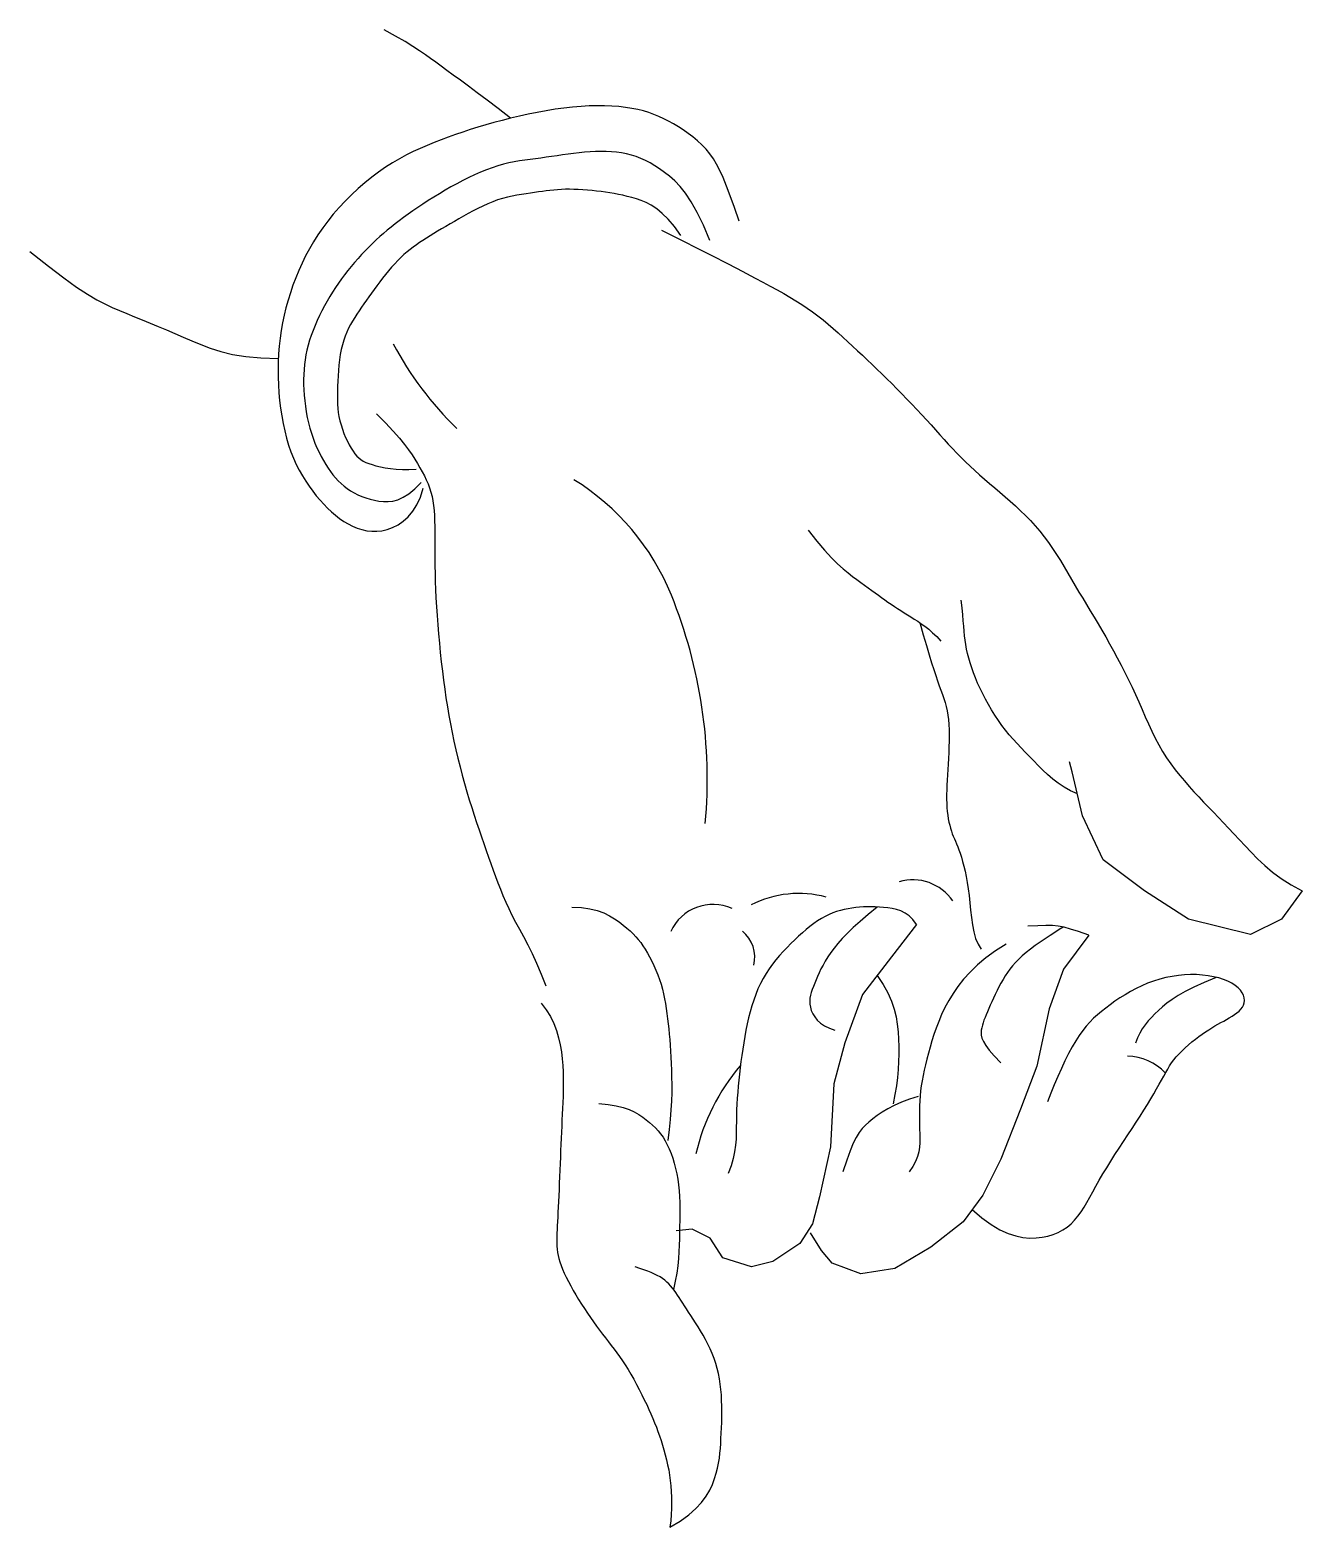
# Model space of a CAD drawing. Extents: x 288 to 886, y 337 to 1041.
import ezdxf

# ---------------------------------------------------------------- set-up
doc = ezdxf.new("R2010")
doc.units = 0
doc.header["$LTSCALE"] = 10
doc.header["$MEASUREMENT"] = 0
for name, color, linetype in [('3', 3, 'CONTINUOUS'), ('4', 4, 'CONTINUOUS'), ('7', 7, 'CONTINUOUS')]:
    doc.layers.add(name, color=color, linetype=linetype)

msp = doc.modelspace()

# ---------------------------------------------------------------- linework, layer by layer
at = {"layer": '3'}
for points in [[(686.42, 628.77), (682.12, 625.25), (678.38, 622.04), (675.14, 619.11), (672.35, 616.42), (669.95, 613.94), (667.89, 611.63), (666.11, 609.45), (664.56, 607.36), (663.19, 605.34), (661.98, 603.39), (660.9, 601.49), (659.94, 599.66), (659.09, 597.89), (658.33, 596.19), (657.63, 594.56), (656.99, 593), (656.39, 591.51), (655.85, 590.08), (655.39, 588.68), (655.02, 587.3), (654.77, 585.93), (654.67, 584.55), (654.72, 583.15), (654.96, 581.7), (655.4, 580.19), (656.07, 578.67), (657, 577.15), (658.22, 575.68), (659.75, 574.28), (661.63, 572.99), (663.88, 571.85), (666.53, 570.89)], [(773.82, 619.37), (771.91, 618.17), (769.81, 616.84), (767.58, 615.4), (765.26, 613.88), (762.93, 612.29), (760.63, 610.67), (758.43, 609.04), (756.37, 607.41), (754.52, 605.82), (752.84, 604.25), (751.34, 602.69), (749.97, 601.14), (748.73, 599.57), (747.59, 597.99), (746.52, 596.37), (745.51, 594.71), (744.53, 593), (743.59, 591.25), (742.69, 589.48), (741.83, 587.72), (741, 585.98), (740.22, 584.27), (739.48, 582.63), (738.79, 581.06), (738.15, 579.58), (737.56, 578.18), (737.02, 576.86), (736.54, 575.6), (736.13, 574.38), (735.78, 573.2), (735.5, 572.04), (735.29, 570.89), (735.18, 569.74), (735.24, 568.51), (735.56, 567.14), (736.24, 565.56), (737.37, 563.69), (739.04, 561.46), (741.35, 558.8), (744.39, 555.65)], [(845.64, 595.73), (839.93, 593.37), (835.12, 591.17), (831.09, 589.11), (827.72, 587.17), (824.91, 585.34), (822.53, 583.59), (820.47, 581.89), (818.62, 580.23), (816.88, 578.59), (815.23, 576.94), (813.68, 575.23), (812.25, 573.44), (810.93, 571.54), (809.74, 569.49), (808.67, 567.25), (807.74, 564.8)], [(705.66, 539.75), (701.47, 538.43), (697.71, 537.02), (694.36, 535.53), (691.39, 533.99), (688.74, 532.42), (686.4, 530.84), (684.32, 529.28), (682.48, 527.75), (680.83, 526.26), (679.33, 524.67), (677.91, 522.82), (676.53, 520.57), (675.13, 517.76), (673.65, 514.23), (672.05, 509.82), (670.26, 504.39)]]:
    msp.add_lwpolyline(points, dxfattribs=at)
for centre, radius, start, end in [((597.07, 965.97), 156.01, 207.73665, 226.06771), ((703.04, 618.7), 22.87, 34.4738, 106.26123), ((649.52, 585.34), 49.79, 75.05105, 116.64735), ((609.16, 608.18), 21.8, 65.56749, 155.50039), ((613.13, 605.2), 15.71, 345.95347, 50.9568), ((803.18, 532.77), 25.94, 44.0059, 88.3419), ((697.7, 490.11), 99.2, 139.77431, 166.77063)]:
    msp.add_arc(centre, radius, start, end, dxfattribs=at)
at = {"layer": '4'}
for points in [[(621.49, 951.02), (619.24, 957.39), (617.27, 962.85), (615.52, 967.5), (613.92, 971.46), (612.41, 974.83), (610.91, 977.75), (609.38, 980.3), (607.73, 982.62), (605.93, 984.79), (603.98, 986.83), (601.91, 988.75), (599.75, 990.56), (597.51, 992.25), (595.22, 993.83), (592.92, 995.3), (590.61, 996.66), (588.33, 997.93), (586.05, 999.1), (583.75, 1000.16), (581.4, 1001.13), (578.99, 1001.99), (576.47, 1002.76), (573.83, 1003.43), (571.05, 1003.99), (568.1, 1004.46), (564.98, 1004.82), (561.71, 1005.07), (558.29, 1005.21), (554.72, 1005.24), (551.02, 1005.15), (547.19, 1004.94), (543.23, 1004.6), (539.17, 1004.14), (535.02, 1003.56), (530.82, 1002.88), (526.59, 1002.1), (522.38, 1001.25), (518.2, 1000.33), (514.08, 999.36), (510.07, 998.34), (506.18, 997.3), (502.4, 996.22), (498.73, 995.12), (495.15, 993.99), (491.65, 992.83), (488.21, 991.65), (484.83, 990.43), (481.49, 989.18), (478.18, 987.91), (474.89, 986.58), (471.62, 985.18), (468.36, 983.69), (465.11, 982.08), (461.87, 980.34), (458.61, 978.44), (455.35, 976.36), (452.08, 974.09), (448.82, 971.64), (445.59, 969.02), (442.42, 966.27), (439.33, 963.39), (436.33, 960.41), (433.47, 957.35), (430.75, 954.23), (428.2, 951.06), (425.81, 947.84), (423.58, 944.59), (421.5, 941.31), (419.56, 937.98), (417.77, 934.63), (416.1, 931.24), (414.55, 927.82), (413.11, 924.37), (411.8, 920.89), (410.59, 917.39), (409.5, 913.87), (408.53, 910.32), (407.67, 906.76), (406.92, 903.17), (406.29, 899.57), (405.78, 895.96), (405.37, 892.34), (405.08, 888.7), (404.9, 885.05), (404.82, 881.4), (404.85, 877.74), (404.99, 874.08), (405.22, 870.42), (405.56, 866.76), (406, 863.11), (406.54, 859.51), (407.19, 855.95), (407.95, 852.47), (408.81, 849.08), (409.79, 845.79), (410.88, 842.63), (412.08, 839.61), (413.39, 836.73), (414.78, 833.98), (416.27, 831.36), (417.82, 828.85), (419.43, 826.47), (421.1, 824.19), (422.8, 822.02), (424.53, 819.96), (426.3, 818), (428.1, 816.15), (429.94, 814.41), (431.83, 812.8), (433.76, 811.31), (435.74, 809.96), (437.78, 808.74), (439.87, 807.67), (442.02, 806.77), (444.23, 806.06), (446.49, 805.56), (448.81, 805.29), (451.19, 805.29), (453.62, 805.57), (456.12, 806.15), (458.66, 807.06), (461.19, 808.34), (463.67, 810.02), (466.01, 812.12), (468.17, 814.69), (470.09, 817.76), (471.69, 821.37), (472.93, 825.54)], [(594.14, 944.18), (591.08, 948.45), (588.16, 951.91), (585.39, 954.67), (582.74, 956.81), (580.22, 958.46), (577.79, 959.7), (575.47, 960.65), (573.22, 961.41), (571.05, 962.07), (568.93, 962.64), (566.85, 963.15), (564.81, 963.59), (562.77, 963.98), (560.74, 964.32), (558.69, 964.63), (556.61, 964.9), (554.49, 965.15), (552.35, 965.38), (550.19, 965.57), (548.04, 965.73), (545.91, 965.86), (543.82, 965.93), (541.79, 965.97), (539.83, 965.95), (537.94, 965.88), (536.12, 965.76), (534.35, 965.61), (532.6, 965.41), (530.85, 965.19), (529.07, 964.95), (527.25, 964.7), (525.37, 964.44), (523.41, 964.17), (521.36, 963.89), (519.25, 963.58), (517.08, 963.22), (514.86, 962.79), (512.6, 962.28), (510.31, 961.67), (508, 960.94), (505.68, 960.1), (503.36, 959.14), (501.04, 958.08), (498.74, 956.96), (496.45, 955.78), (494.2, 954.56), (491.99, 953.33), (489.82, 952.1), (487.7, 950.88), (485.65, 949.69), (483.64, 948.53), (481.7, 947.38), (479.82, 946.26), (478, 945.15), (476.24, 944.07), (474.55, 943.01), (472.92, 941.98), (471.34, 940.94), (469.82, 939.9), (468.33, 938.82), (466.86, 937.71), (465.42, 936.53), (463.98, 935.28), (462.54, 933.93), (461.1, 932.48), (459.64, 930.94), (458.2, 929.32), (456.76, 927.65), (455.34, 925.92), (453.94, 924.18), (452.57, 922.42), (451.24, 920.66), (449.95, 918.92), (448.7, 917.21), (447.49, 915.51), (446.31, 913.83), (445.17, 912.17), (444.06, 910.53), (442.97, 908.89), (441.91, 907.27), (440.87, 905.66), (439.87, 904.03), (438.9, 902.38), (437.99, 900.68), (437.14, 898.9), (436.35, 897.04), (435.65, 895.06), (435.03, 892.95), (434.51, 890.7), (434.08, 888.32), (433.73, 885.87), (433.44, 883.36), (433.22, 880.84), (433.05, 878.33), (432.92, 875.88), (432.82, 873.51), (432.74, 871.25), (432.7, 869.09), (432.71, 867.02), (432.77, 865.01), (432.91, 863.04), (433.13, 861.1), (433.44, 859.16), (433.87, 857.21), (434.41, 855.23), (435.05, 853.25), (435.77, 851.29), (436.56, 849.39), (437.4, 847.57), (438.28, 845.86), (439.16, 844.29), (440.05, 842.89), (440.91, 841.67), (441.79, 840.63), (442.71, 839.73), (443.7, 838.96), (444.8, 838.28), (446.03, 837.68), (447.43, 837.13), (449.02, 836.6), (450.84, 836.08), (452.88, 835.58), (455.15, 835.14), (457.63, 834.77), (460.33, 834.49), (463.23, 834.34), (466.34, 834.34), (469.65, 834.5)], [(585.02, 946.78), (594.35, 942.11), (602.4, 938.05), (609.35, 934.52), (615.32, 931.45), (620.49, 928.78), (625, 926.41), (629, 924.29), (632.66, 922.34), (636.09, 920.49), (639.34, 918.71), (642.42, 916.98), (645.36, 915.29), (648.17, 913.61), (650.88, 911.91), (653.48, 910.18), (656.02, 908.4), (658.5, 906.54), (660.92, 904.62), (663.3, 902.64), (665.65, 900.62), (667.97, 898.55), (670.27, 896.46), (672.55, 894.35), (674.83, 892.23), (677.11, 890.11), (679.39, 887.98), (681.67, 885.84), (683.96, 883.67), (686.26, 881.48), (688.57, 879.25), (690.9, 876.98), (693.24, 874.65), (695.6, 872.28), (697.96, 869.86), (700.32, 867.42), (702.67, 864.96), (704.99, 862.5), (707.26, 860.05), (709.49, 857.63), (711.65, 855.26), (713.73, 852.94), (715.77, 850.67), (717.76, 848.45), (719.74, 846.27), (721.71, 844.13), (723.71, 842.02), (725.74, 839.94), (727.83, 837.88), (729.99, 835.85), (732.21, 833.82), (734.5, 831.8), (736.83, 829.78), (739.2, 827.74), (741.6, 825.69), (744.01, 823.62), (746.44, 821.52), (748.86, 819.38), (751.28, 817.19), (753.67, 814.95), (756.02, 812.65), (758.33, 810.29), (760.57, 807.85), (762.75, 805.33), (764.84, 802.73), (766.85, 800.03), (768.77, 797.25), (770.63, 794.41), (772.43, 791.52), (774.2, 788.58), (775.94, 785.62), (777.67, 782.66), (779.41, 779.7), (781.16, 776.75), (782.93, 773.81), (784.72, 770.86), (786.51, 767.9), (788.32, 764.91), (790.13, 761.88), (791.95, 758.8), (793.77, 755.65), (795.59, 752.44), (797.4, 749.15), (799.2, 745.81), (800.98, 742.42), (802.72, 738.99), (804.44, 735.54), (806.11, 732.06), (807.73, 728.58), (809.3, 725.1), (810.83, 721.63), (812.35, 718.19), (813.87, 714.79), (815.43, 711.45), (817.03, 708.18), (818.7, 705), (820.47, 701.91), (822.35, 698.94), (824.32, 696.06), (826.38, 693.29), (828.51, 690.6), (830.7, 687.98), (832.93, 685.43), (835.19, 682.94), (837.46, 680.49), (839.74, 678.09), (842.03, 675.69), (844.34, 673.29), (846.68, 670.86), (849.06, 668.38), (851.5, 665.82), (854, 663.17), (856.58, 660.39), (859.25, 657.49), (862.07, 654.48), (865.12, 651.4), (868.45, 648.31), (872.14, 645.22), (876.25, 642.19), (880.85, 639.26), (886.01, 636.45)], [(288.22, 936.73), (296.88, 929.85), (304.13, 924.35), (310.18, 920.02), (315.27, 916.66), (319.6, 914.08), (323.39, 912.08), (326.87, 910.45), (330.25, 909.01), (333.72, 907.58), (337.29, 906.12), (340.96, 904.64), (344.72, 903.11), (348.54, 901.55), (352.42, 899.94), (356.35, 898.27), (360.3, 896.54), (364.3, 894.77), (368.47, 892.99), (372.94, 891.3), (377.87, 889.75), (383.39, 888.42), (389.65, 887.39), (396.79, 886.71), (404.97, 886.47)], [(451.12, 860.55), (455.38, 856.2), (458.93, 852.39), (461.85, 849.06), (464.24, 846.14), (466.19, 843.56), (467.8, 841.24), (469.16, 839.12), (470.37, 837.11), (471.51, 835.17), (472.58, 833.27), (473.57, 831.38), (474.49, 829.5), (475.32, 827.6), (476.05, 825.67), (476.68, 823.7), (477.21, 821.67), (477.62, 819.56), (477.92, 817.37), (478.14, 815.08), (478.29, 812.69), (478.38, 810.19), (478.43, 807.58), (478.45, 804.83), (478.45, 801.96), (478.45, 798.94), (478.46, 795.78), (478.48, 792.48), (478.52, 789.05), (478.58, 785.48), (478.68, 781.77), (478.82, 777.93), (479, 773.97), (479.23, 769.87), (479.51, 765.67), (479.84, 761.4), (480.21, 757.06), (480.62, 752.69), (481.06, 748.31), (481.53, 743.95), (482.04, 739.64), (482.57, 735.37), (483.13, 731.17), (483.73, 727.02), (484.37, 722.9), (485.05, 718.82), (485.78, 714.76), (486.57, 710.72), (487.42, 706.68), (488.33, 702.65), (489.3, 698.63), (490.32, 694.64), (491.37, 690.69), (492.46, 686.79), (493.57, 682.95), (494.7, 679.19), (495.84, 675.52), (496.98, 671.95), (498.12, 668.48), (499.25, 665.09), (500.38, 661.79), (501.5, 658.55), (502.62, 655.38), (503.72, 652.26), (504.81, 649.19), (505.9, 646.16), (506.99, 643.15), (508.1, 640.15), (509.27, 637.16), (510.49, 634.15), (511.8, 631.12), (513.22, 628.05), (514.75, 624.92), (516.42, 621.72), (518.22, 618.39), (520.13, 614.86), (522.12, 611.05), (524.18, 606.9), (526.3, 602.33), (528.46, 597.29), (530.63, 591.69)], [(653.97, 805.81), (658.01, 800.67), (661.62, 796.4), (664.84, 792.88), (667.72, 790), (670.31, 787.65), (672.66, 785.71), (674.8, 784.07), (676.79, 782.62), (678.67, 781.25), (680.45, 779.94), (682.15, 778.69), (683.79, 777.5), (685.37, 776.34), (686.91, 775.23), (688.42, 774.15), (689.92, 773.09), (691.42, 772.05), (692.93, 771.03), (694.43, 770.02), (695.95, 769.02), (697.48, 768.02), (699.02, 767.03), (700.58, 766.05), (702.16, 765.06), (703.76, 764.06), (705.4, 763.01), (707.07, 761.89), (708.8, 760.65), (710.57, 759.25), (712.41, 757.66), (714.31, 755.83), (716.29, 753.73)], [(706.4, 762.41), (708.02, 756.64), (709.47, 751.63), (710.75, 747.29), (711.9, 743.54), (712.94, 740.3), (713.87, 737.47), (714.73, 734.97), (715.53, 732.7), (716.28, 730.61), (716.99, 728.62), (717.65, 726.71), (718.24, 724.83), (718.77, 722.94), (719.22, 721), (719.59, 718.96), (719.87, 716.8), (720.06, 714.47), (720.16, 712), (720.19, 709.42), (720.15, 706.75), (720.07, 704.04), (719.96, 701.31), (719.82, 698.6), (719.66, 695.93), (719.51, 693.34), (719.36, 690.82), (719.23, 688.39), (719.12, 686.03), (719.04, 683.76), (718.99, 681.57), (718.99, 679.46), (719.04, 677.45), (719.15, 675.51), (719.31, 673.67), (719.52, 671.91), (719.78, 670.24), (720.08, 668.66), (720.42, 667.16), (720.8, 665.75), (721.21, 664.43), (721.65, 663.19), (722.12, 662), (722.61, 660.83), (723.13, 659.64), (723.66, 658.4), (724.21, 657.07), (724.77, 655.61), (725.35, 654), (725.94, 652.2), (726.52, 650.2), (727.1, 648.01), (727.66, 645.63), (728.19, 643.04), (728.69, 640.27), (729.14, 637.29), (729.54, 634.12), (729.88, 630.76), (730.22, 627.29), (730.61, 623.79), (731.1, 620.36), (731.74, 617.07), (732.6, 614.02), (733.73, 611.29), (735.17, 608.97)], [(542.88, 628.77), (547.34, 628.56), (551.3, 627.99), (554.79, 627.11), (557.87, 625.98), (560.59, 624.67), (562.98, 623.25), (565.09, 621.77), (566.98, 620.3), (568.68, 618.89), (570.22, 617.53), (571.62, 616.18), (572.9, 614.84), (574.09, 613.46), (575.22, 612.03), (576.29, 610.52), (577.35, 608.9), (578.4, 607.16), (579.43, 605.3), (580.45, 603.34), (581.43, 601.29), (582.36, 599.17), (583.24, 596.99), (584.05, 594.77), (584.77, 592.53), (585.41, 590.26), (585.97, 587.98), (586.45, 585.69), (586.88, 583.38), (587.25, 581.04), (587.57, 578.69), (587.87, 576.31), (588.14, 573.91), (588.39, 571.48), (588.63, 569.01), (588.86, 566.47), (589.06, 563.85), (589.25, 561.12), (589.42, 558.28), (589.56, 555.29), (589.68, 552.15), (589.77, 548.83), (589.81, 545.32), (589.78, 541.59), (589.67, 537.63), (589.46, 533.42), (589.11, 528.95), (588.62, 524.18), (587.97, 519.12)], [(704.82, 620.58), (703.17, 622.84), (701.38, 624.62), (699.49, 625.96), (697.51, 626.95), (695.49, 627.64), (693.44, 628.1), (691.39, 628.39), (689.37, 628.58), (687.39, 628.72), (685.46, 628.81), (683.57, 628.86), (681.71, 628.86), (679.88, 628.81), (678.06, 628.7), (676.27, 628.53), (674.47, 628.3), (672.68, 628), (670.89, 627.63), (669.1, 627.18), (667.31, 626.64), (665.52, 625.99), (663.73, 625.24), (661.93, 624.38), (660.14, 623.39), (658.35, 622.27), (656.56, 621.04), (654.77, 619.68), (652.98, 618.23), (651.19, 616.69), (649.39, 615.06), (647.6, 613.36), (645.81, 611.6), (644.02, 609.79), (642.25, 607.91), (640.5, 605.98), (638.8, 603.97), (637.16, 601.9), (635.6, 599.74), (634.12, 597.51), (632.75, 595.18), (631.49, 592.77), (630.34, 590.27), (629.29, 587.69), (628.34, 585.04), (627.47, 582.33), (626.68, 579.55), (625.96, 576.73), (625.3, 573.85), (624.69, 570.94), (624.14, 568), (623.62, 565.04), (623.16, 562.06), (622.73, 559.09), (622.34, 556.13), (621.98, 553.19), (621.65, 550.28), (621.34, 547.4), (621.07, 544.56), (620.83, 541.75), (620.62, 538.97), (620.45, 536.21), (620.31, 533.47), (620.22, 530.75), (620.17, 528.03), (620.16, 525.32), (620.13, 522.58), (620.03, 519.77), (619.79, 516.87), (619.36, 513.83), (618.68, 510.62), (617.68, 507.2), (616.31, 503.55)], [(704.82, 620.58), (693.02, 605.43), (679.53, 587.75), (671.1, 565.01), (666.04, 545.65), (664.36, 516.18), (659.3, 492.6), (655.93, 479.97), (650.03, 470.71), (637.38, 462.29), (627.27, 459.76), (613.78, 463.97), (607.88, 473.23), (599.45, 477.44), (591.86, 476.6)], [(785.75, 615.53), (780.99, 617.2), (777.24, 618.44), (774.16, 619.31), (771.42, 619.85), (768.67, 620.11), (765.59, 620.15), (761.84, 620.01), (757.09, 619.74)], [(785.75, 615.53), (773.94, 599.53), (767.2, 581.01), (761.3, 554.07), (753.71, 533.86), (744.44, 510.28), (736.01, 493.44), (726.74, 480.81), (711.56, 469.02), (694.7, 458.92), (678.69, 456.4), (665.2, 461.45), (660.14, 467.34), (655.08, 475.76)], [(746.97, 611.32), (741.9, 608.13), (737.42, 604.87), (733.47, 601.56), (730, 598.22), (726.97, 594.86), (724.33, 591.49), (722.02, 588.13), (719.99, 584.8), (718.21, 581.5), (716.64, 578.26), (715.27, 575.06), (714.06, 571.92), (712.99, 568.85), (712.05, 565.85), (711.21, 562.93), (710.44, 560.1), (709.73, 557.36), (709.07, 554.7), (708.48, 552.11), (707.95, 549.59), (707.48, 547.13), (707.08, 544.73), (706.76, 542.36), (706.51, 540.03), (706.33, 537.73), (706.23, 535.45), (706.18, 533.2), (706.17, 530.97), (706.2, 528.77), (706.25, 526.58), (706.31, 524.42), (706.37, 522.28), (706.4, 520.16), (706.37, 518.03), (706.21, 515.9), (705.86, 513.73), (705.26, 511.51), (704.37, 509.23), (703.12, 506.86), (701.45, 504.39)], [(686.27, 596.59), (689.11, 592.42), (691.35, 588.42), (693.07, 584.58), (694.34, 580.85), (695.23, 577.23), (695.82, 573.68), (696.18, 570.17), (696.39, 566.7), (696.51, 563.22), (696.53, 559.71), (696.44, 556.14), (696.23, 552.49), (695.88, 548.71), (695.38, 544.79), (694.71, 540.69), (693.86, 536.38)], [(730.95, 486.71), (735.56, 482.73), (739.9, 479.57), (743.99, 477.16), (747.84, 475.4), (751.46, 474.22), (754.87, 473.53), (758.07, 473.26), (761.09, 473.31), (763.93, 473.61), (766.59, 474.15), (769.08, 474.9), (771.41, 475.87), (773.57, 477.05), (775.58, 478.41), (777.44, 479.95), (779.14, 481.65), (780.71, 483.52), (782.17, 485.54), (783.55, 487.7), (784.9, 490), (786.25, 492.44), (787.64, 495), (789.1, 497.67), (790.66, 500.46), (792.37, 503.35), (794.19, 506.32), (796.1, 509.36), (798.08, 512.44), (800.09, 515.54), (802.12, 518.63), (804.14, 521.71), (806.12, 524.74), (808.03, 527.7), (809.87, 530.59), (811.63, 533.38), (813.3, 536.07), (814.87, 538.64), (816.33, 541.08), (817.68, 543.37), (818.9, 545.51), (820, 547.48), (821, 549.3), (821.94, 551), (822.86, 552.59), (823.77, 554.11), (824.73, 555.57), (825.77, 557), (826.91, 558.42), (828.19, 559.84), (829.59, 561.27), (831.09, 562.68), (832.65, 564.06), (834.27, 565.41), (835.9, 566.7), (837.53, 567.93), (839.14, 569.08), (840.69, 570.14), (842.2, 571.12), (843.66, 572.03), (845.09, 572.89), (846.48, 573.7), (847.85, 574.47), (849.19, 575.22), (850.52, 575.96), (851.82, 576.7), (853.09, 577.44), (854.3, 578.21), (855.42, 579.01), (856.42, 579.85), (857.29, 580.73), (858, 581.68), (858.52, 582.69), (858.84, 583.78), (858.94, 584.93), (858.81, 586.12), (858.45, 587.32), (857.86, 588.53), (857.02, 589.72), (855.93, 590.87), (854.59, 591.96), (852.99, 592.97), (851.15, 593.89), (849.09, 594.71), (846.85, 595.43), (844.44, 596.03), (841.89, 596.49), (839.22, 596.83), (836.47, 597.01), (833.64, 597.03), (830.77, 596.9), (827.87, 596.62), (824.95, 596.18), (822.02, 595.59), (819.12, 594.86), (816.25, 593.97), (813.42, 592.94), (810.67, 591.76), (807.98, 590.47), (805.37, 589.07), (802.85, 587.59), (800.42, 586.05), (798.09, 584.47), (795.87, 582.88), (793.75, 581.29), (791.76, 579.72), (789.86, 578.13), (788.05, 576.48), (786.3, 574.74), (784.6, 572.85), (782.94, 570.78), (781.29, 568.49), (779.64, 565.92), (777.97, 563.06), (776.29, 559.93), (774.6, 556.55), (772.92, 552.97), (771.24, 549.21), (769.59, 545.31), (767.96, 541.31), (766.36, 537.23)], [(528.39, 583.61), (530.81, 580.51), (532.8, 577.31), (534.41, 574.03), (535.69, 570.69), (536.67, 567.34), (537.4, 564), (537.94, 560.69), (538.32, 557.46), (538.58, 554.33), (538.74, 551.28), (538.83, 548.32), (538.84, 545.41), (538.8, 542.56), (538.72, 539.74), (538.61, 536.96), (538.48, 534.18), (538.36, 531.4), (538.23, 528.62), (538.11, 525.82), (537.98, 523), (537.85, 520.15), (537.73, 517.25), (537.6, 514.31), (537.47, 511.31), (537.35, 508.26), (537.22, 505.18), (537.1, 502.09), (536.97, 499.04), (536.84, 496.05), (536.72, 493.16), (536.59, 490.39), (536.46, 487.78), (536.34, 485.35), (536.22, 483.09), (536.1, 480.99), (536, 479.04), (535.92, 477.2), (535.85, 475.48), (535.81, 473.86), (535.79, 472.31), (535.81, 470.83), (535.87, 469.38), (535.99, 467.96), (536.17, 466.53), (536.43, 465.08), (536.79, 463.59), (537.24, 462.03), (537.81, 460.37), (538.5, 458.62), (539.31, 456.77), (540.23, 454.83), (541.24, 452.83), (542.34, 450.77), (543.52, 448.67), (544.76, 446.54), (546.06, 444.4), (547.41, 442.26), (548.79, 440.13), (550.2, 438.02), (551.63, 435.93), (553.07, 433.89), (554.51, 431.9), (555.93, 429.96), (557.34, 428.1), (558.71, 426.3), (560.06, 424.56), (561.39, 422.84), (562.7, 421.12), (564.01, 419.36), (565.31, 417.55), (566.62, 415.65), (567.94, 413.64), (569.27, 411.49), (570.61, 409.23), (571.93, 406.89), (573.24, 404.5), (574.52, 402.08), (575.75, 399.67), (576.93, 397.29), (578.04, 394.98), (579.07, 392.75), (580.04, 390.6), (580.94, 388.5), (581.78, 386.44), (582.58, 384.4), (583.34, 382.35), (584.07, 380.28), (584.77, 378.16), (585.46, 375.99), (586.12, 373.76), (586.75, 371.47), (587.34, 369.13), (587.88, 366.74), (588.37, 364.31), (588.79, 361.84), (589.15, 359.33), (589.42, 356.8), (589.62, 354.22), (589.73, 351.59), (589.76, 348.91), (589.7, 346.17), (589.55, 343.35), (589.31, 340.46), (588.98, 337.48)], [(555.49, 536.41), (559.9, 535.98), (563.7, 535.35), (566.98, 534.53), (569.79, 533.58), (572.22, 532.5), (574.32, 531.33), (576.17, 530.11), (577.84, 528.85), (579.39, 527.59), (580.83, 526.31), (582.18, 524.99), (583.43, 523.6), (584.61, 522.15), (585.71, 520.59), (586.74, 518.91), (587.72, 517.1), (588.63, 515.13), (589.49, 513.02), (590.29, 510.79), (591.01, 508.44), (591.65, 505.99), (592.21, 503.46), (592.67, 500.86), (593.04, 498.21), (593.31, 495.51), (593.48, 492.78), (593.58, 490.01), (593.62, 487.21), (593.61, 484.38), (593.57, 481.53), (593.52, 478.65), (593.46, 475.75), (593.41, 472.82), (593.34, 469.84), (593.21, 466.78), (593, 463.6), (592.66, 460.28), (592.17, 456.78), (591.5, 453.07), (590.6, 449.11)], [(588.98, 337.48), (593.84, 340.31), (597.89, 343.2), (601.2, 346.12), (603.87, 349.04), (605.98, 351.94), (607.64, 354.78), (608.92, 357.55), (609.92, 360.22), (610.72, 362.77), (611.35, 365.21), (611.84, 367.57), (612.21, 369.88), (612.48, 372.16), (612.67, 374.44), (612.83, 376.75), (612.95, 379.11), (613.07, 381.53), (613.18, 384.02), (613.28, 386.56), (613.34, 389.14), (613.37, 391.74), (613.34, 394.35), (613.26, 396.96), (613.12, 399.54), (612.89, 402.1), (612.59, 404.63), (612.2, 407.12), (611.72, 409.58), (611.16, 412), (610.49, 414.37), (609.73, 416.71), (608.86, 419), (607.89, 421.25), (606.83, 423.44), (605.71, 425.57), (604.54, 427.65), (603.35, 429.65), (602.16, 431.58), (600.99, 433.43), (599.86, 435.19), (598.78, 436.86), (597.76, 438.45), (596.79, 439.95), (595.87, 441.38), (594.98, 442.74), (594.12, 444.04), (593.3, 445.28), (592.49, 446.47), (591.7, 447.61), (590.91, 448.71), (590.1, 449.75), (589.28, 450.75), (588.41, 451.7), (587.49, 452.6), (586.51, 453.44), (585.45, 454.24), (584.3, 454.98), (583.04, 455.68), (581.67, 456.35), (580.17, 457.01), (578.53, 457.66), (576.75, 458.32), (574.8, 459), (572.68, 459.72)]]:
    msp.add_lwpolyline(points, dxfattribs=at)
at = {"layer": '7'}
for points in [[(514.08, 999.36), (508.31, 1003.86), (503.1, 1007.84), (498.43, 1011.35), (494.24, 1014.44), (490.49, 1017.18), (487.13, 1019.61), (484.11, 1021.79), (481.4, 1023.78), (478.91, 1025.63), (476.52, 1027.41), (474.04, 1029.2), (471.33, 1031.07), (468.2, 1033.09), (464.51, 1035.35), (460.08, 1037.9), (454.74, 1040.83)], [(607.73, 941.86), (604.7, 949.1), (601.79, 955.11), (598.99, 960.05), (596.3, 964.07), (593.7, 967.32), (591.19, 969.94), (588.77, 972.09), (586.41, 973.92), (584.12, 975.55), (581.88, 977.02), (579.67, 978.32), (577.48, 979.47), (575.29, 980.47), (573.1, 981.32), (570.87, 982.04), (568.6, 982.62), (566.28, 983.07), (563.91, 983.4), (561.49, 983.63), (559.03, 983.75), (556.54, 983.77), (554.01, 983.71), (551.46, 983.58), (548.89, 983.38), (546.3, 983.13), (543.71, 982.82), (541.11, 982.49), (538.52, 982.12), (535.93, 981.75), (533.35, 981.36), (530.79, 980.99), (528.26, 980.63), (525.75, 980.3), (523.26, 979.98), (520.77, 979.64), (518.28, 979.26), (515.78, 978.83), (513.25, 978.32), (510.69, 977.7), (508.08, 976.97), (505.42, 976.1), (502.71, 975.1), (499.96, 973.98), (497.19, 972.75), (494.41, 971.44), (491.62, 970.04), (488.84, 968.57), (486.07, 967.05), (483.34, 965.48), (480.64, 963.89), (478, 962.27), (475.41, 960.64), (472.9, 959.01), (470.47, 957.39), (468.13, 955.79), (465.9, 954.23), (463.78, 952.7), (461.75, 951.2), (459.82, 949.73), (457.95, 948.25), (456.14, 946.77), (454.38, 945.27), (452.64, 943.74), (450.92, 942.17), (449.2, 940.53), (447.49, 938.85), (445.79, 937.12), (444.1, 935.33), (442.44, 933.51), (440.8, 931.65), (439.19, 929.75), (437.62, 927.82), (436.1, 925.85), (434.62, 923.86), (433.18, 921.84), (431.78, 919.78), (430.42, 917.69), (429.11, 915.56), (427.85, 913.39), (426.62, 911.18), (425.44, 908.92), (424.31, 906.64), (423.24, 904.33), (422.23, 902), (421.29, 899.66), (420.43, 897.33), (419.66, 895.01), (418.98, 892.7), (418.4, 890.43), (417.91, 888.17), (417.52, 885.91), (417.22, 883.64), (417.01, 881.35), (416.87, 879.03), (416.82, 876.66), (416.84, 874.23), (416.93, 871.74), (417.1, 869.19), (417.34, 866.61), (417.66, 864.01), (418.06, 861.4), (418.54, 858.82), (419.1, 856.27), (419.74, 853.78), (420.47, 851.35), (421.28, 849), (422.15, 846.73), (423.09, 844.54), (424.07, 842.44), (425.09, 840.42), (426.15, 838.5), (427.23, 836.68), (428.33, 834.95), (429.45, 833.33), (430.61, 831.79), (431.82, 830.34), (433.08, 828.98), (434.41, 827.71), (435.82, 826.51), (437.32, 825.38), (438.92, 824.33), (440.6, 823.36), (442.38, 822.47), (444.23, 821.67), (446.14, 820.97), (448.12, 820.37), (450.15, 819.88), (452.22, 819.51), (454.33, 819.27), (456.51, 819.24), (458.76, 819.5), (461.11, 820.15), (463.59, 821.26), (466.22, 822.93), (469.02, 825.24), (472.01, 828.28)], [(780.42, 681.91), (777.18, 683.37), (774.2, 685.05), (771.44, 686.91), (768.87, 688.9), (766.46, 690.98), (764.19, 693.12), (762.03, 695.28), (759.94, 697.42), (757.9, 699.51), (755.91, 701.55), (753.97, 703.58), (752.07, 705.61), (750.22, 707.65), (748.42, 709.74), (746.67, 711.9), (744.96, 714.13), (743.3, 716.46), (741.69, 718.87), (740.14, 721.35), (738.67, 723.87), (737.26, 726.41), (735.94, 728.96), (734.71, 731.49), (733.57, 733.98), (732.54, 736.42), (731.6, 738.81), (730.77, 741.14), (730.03, 743.43), (729.38, 745.66), (728.82, 747.85), (728.36, 749.99), (727.98, 752.09), (727.68, 754.15), (727.44, 756.24), (727.24, 758.42), (727.04, 760.75), (726.83, 763.3), (726.59, 766.12), (726.28, 769.3), (725.88, 772.89)], [(886.01, 636.45), (876.3, 623.12), (861.74, 615.84), (832.61, 623.12), (811.98, 636.45), (792.56, 651), (782.85, 671.6), (777.99, 692.21), (776.78, 697.06)]]:
    msp.add_lwpolyline(points, dxfattribs=at)
msp.add_lwpolyline([(605.59, 667.98, 0.119289), (589.63, 775.32, 0.159334), (543.87, 829.52)], format="xyb", dxfattribs=at)

doc.saveas('drawing.dxf')
